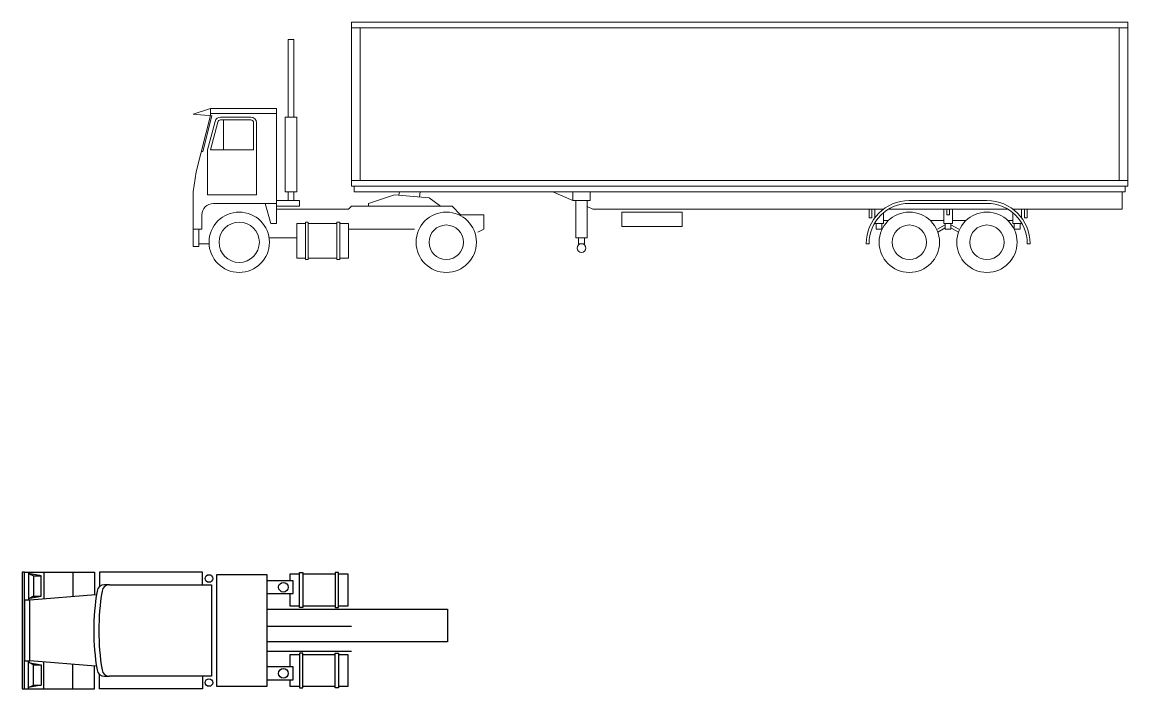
# Model space of a CAD drawing. Header units: metres. Extents: x 587 to 1372, y 780 to 1385.
# Drawn here: x 1307.51 to 1330.52, y 955.63 to 969.5 of the extents above; entities that cross this region are included whole.
import ezdxf

# ---------------------------------------------------------------- set-up
doc = ezdxf.new("R2010")
doc.units = ezdxf.units.M
doc.layers.add('SP_VEHICLES', color=7, linetype='Continuous', lineweight=15)

# ---------------------------------------------------------------- blocks, each defined once
blk = doc.blocks.new('*U171')
at = {"linetype": 'Continuous'}
for p, q in [((97.295, 86.087, 3.021), (97.295, 83.66, 3.021)), ((97.348, 86.087, 3.021), (97.295, 86.087, 3.021)), ((97.348, 83.66, 3.021), (97.348, 86.087, 3.021)), ((97.348, 86.087, 3.021), (98.799, 86.087, 3.021)), ((97.427, 86.087, 3.021), (97.427, 85.506, 3.021)), ((97.691, 86.007, 3.021), (97.427, 86.06, 3.021)), ((97.427, 86.06, 3.021), (97.533, 86.007, 3.021)), ((97.744, 86.087, 3.021), (97.744, 85.533, 3.021)), ((98.35, 86.087, 3.021), (98.35, 85.586, 3.021)), ((98.799, 86.087, 3.021), (98.799, 85.612, 3.021)), ((101.05, 86.087, 3.021), (98.904, 86.087, 3.021)), ((98.904, 86.087, 3.021), (98.904, 85.796, 3.021)), ((101.05, 85.823, 3.021), (101.05, 86.087, 3.021)), ((103.068, 86.044, 3.021), (102.866, 86.044, 3.021)), ((102.866, 86.044, 3.021), (102.866, 85.909, 3.021)), ((103.068, 85.352, 3.021), (103.068, 86.077, 3.021)), ((103.068, 86.077, 3.021), (103.136, 86.077, 3.021)), ((103.136, 86.077, 3.021), (103.136, 85.352, 3.021)), ((103.809, 86.044, 3.021), (103.136, 86.044, 3.021)), ((103.809, 86.077, 3.021), (103.809, 85.352, 3.021)), ((103.876, 86.077, 3.021), (103.809, 86.077, 3.021)), ((103.876, 85.352, 3.021), (103.876, 86.077, 3.021)), ((104.078, 86.044, 3.021), (103.876, 86.044, 3.021)), ((104.078, 85.386, 3.021), (104.078, 86.044, 3.021)), ((97.533, 86.007, 3.021), (97.533, 85.586, 3.021)), ((97.533, 86.007, 3.021), (97.691, 86.007, 3.021)), ((97.691, 85.586, 3.021), (97.691, 86.007, 3.021)), ((99.115, 85.823, 3.021), (99.01, 85.823, 3.021)), ((99.115, 85.823, 3.021), (101.235, 85.823, 3.021)), ((101.235, 85.823, 3.021), (101.235, 83.924, 3.021)), ((101.34, 86.034, 3.021), (101.34, 83.713, 3.021)), ((102.395, 86.034, 3.021), (101.34, 86.034, 3.021)), ((102.395, 83.713, 3.021), (102.395, 86.034, 3.021)), ((102.934, 85.909, 3.021), (102.395, 85.909, 3.021)), ((102.934, 85.64, 3.021), (102.934, 85.909, 3.021)), ((97.533, 85.586, 3.021), (97.427, 85.533, 3.021)), ((98.825, 85.612, 3.021), (97.453, 85.506, 3.021)), ((97.453, 85.546, 3.021), (97.691, 85.586, 3.021)), ((97.533, 85.586, 3.021), (97.691, 85.586, 3.021)), ((102.395, 85.64, 3.021), (102.934, 85.64, 3.021)), ((102.866, 85.64, 3.021), (102.866, 85.386, 3.021)), ((97.348, 85.506, 3.021), (97.348, 84.24, 3.021)), ((97.453, 85.506, 3.021), (97.348, 85.506, 3.021)), ((97.453, 84.24, 3.021), (97.453, 85.506, 3.021)), ((102.866, 85.386, 3.021), (103.068, 85.386, 3.021)), ((103.136, 85.352, 3.021), (103.068, 85.352, 3.021)), ((103.136, 85.386, 3.021), (103.809, 85.386, 3.021)), ((103.809, 85.352, 3.021), (103.876, 85.352, 3.021)), ((103.876, 85.386, 3.021), (104.078, 85.386, 3.021)), ((102.395, 85.319, 3.021), (104.145, 85.319, 3.021)), ((102.395, 84.967, 3.021), (104.145, 84.967, 3.021)), ((104.145, 84.64, 3.021), (102.395, 84.64, 3.021)), ((104.145, 84.438, 3.021), (102.395, 84.438, 3.021)), ((97.348, 84.24, 3.021), (97.453, 84.24, 3.021)), ((97.427, 83.66, 3.021), (97.427, 84.24, 3.021)), ((97.533, 84.161, 3.021), (97.427, 84.214, 3.021)), ((98.825, 84.135, 3.021), (97.453, 84.24, 3.021)), ((97.453, 84.201, 3.021), (97.691, 84.161, 3.021)), ((97.744, 83.66, 3.021), (97.744, 84.214, 3.021)), ((103.068, 84.371, 3.021), (102.866, 84.371, 3.021)), ((102.866, 84.371, 3.021), (102.866, 84.117, 3.021)), ((103.068, 84.404, 3.021), (103.068, 83.679, 3.021)), ((103.136, 84.404, 3.021), (103.068, 84.404, 3.021)), ((103.136, 83.679, 3.021), (103.136, 84.404, 3.021)), ((103.809, 84.371, 3.021), (103.136, 84.371, 3.021)), ((103.809, 83.679, 3.021), (103.809, 84.404, 3.021)), ((103.809, 84.404, 3.021), (103.876, 84.404, 3.021)), ((103.876, 84.404, 3.021), (103.876, 83.679, 3.021)), ((104.078, 84.371, 3.021), (103.876, 84.371, 3.021)), ((104.078, 83.713, 3.021), (104.078, 84.371, 3.021)), ((97.533, 83.739, 3.021), (97.533, 84.161, 3.021)), ((97.533, 84.161, 3.021), (97.691, 84.161, 3.021)), ((97.691, 84.161, 3.021), (97.691, 83.739, 3.021)), ((98.35, 83.66, 3.021), (98.35, 84.161, 3.021)), ((98.799, 83.66, 3.021), (98.799, 84.135, 3.021)), ((102.934, 84.117, 3.021), (102.395, 84.117, 3.021)), ((102.934, 83.848, 3.021), (102.934, 84.117, 3.021)), ((97.427, 83.687, 3.021), (97.533, 83.739, 3.021)), ((97.691, 83.739, 3.021), (97.427, 83.687, 3.021)), ((97.533, 83.739, 3.021), (97.691, 83.739, 3.021)), ((98.904, 83.66, 3.021), (98.904, 83.95, 3.021)), ((99.01, 83.924, 3.021), (99.115, 83.924, 3.021)), ((101.235, 83.924, 3.021), (99.115, 83.924, 3.021)), ((101.05, 83.924, 3.021), (101.05, 83.66, 3.021)), ((102.395, 83.848, 3.021), (102.934, 83.848, 3.021)), ((102.866, 83.848, 3.021), (102.866, 83.713, 3.021)), ((97.295, 83.66, 3.021), (97.348, 83.66, 3.021)), ((97.348, 83.66, 3.021), (98.799, 83.66, 3.021)), ((101.05, 83.66, 3.021), (98.904, 83.66, 3.021)), ((101.34, 83.713, 3.021), (102.395, 83.713, 3.021)), ((102.866, 83.713, 3.021), (103.068, 83.713, 3.021)), ((103.068, 83.679, 3.021), (103.136, 83.679, 3.021)), ((103.136, 83.713, 3.021), (103.809, 83.713, 3.021)), ((103.876, 83.679, 3.021), (103.809, 83.679, 3.021)), ((103.876, 83.713, 3.021), (104.078, 83.713, 3.021))]:
    blk.add_line(p, q, dxfattribs=at)
at = {"elevation": 3.021}
blk.add_lwpolyline([(104.145, 85.319), (106.145, 85.319), (106.145, 84.64), (104.078, 84.64)], dxfattribs=at)
at = {"linetype": 'Continuous'}
for centre, radius in [((101.182, 85.955, 3.021), 0.0791), ((102.732, 85.774, 3.021), 0.101), ((102.732, 83.982, 3.021), 0.101), ((101.182, 83.792, 3.021), 0.0791)]:
    blk.add_circle(centre, radius, dxfattribs=at)
for centre, radius, start, end in [((99.01, 85.665, 3.021), 0.158, 90, 170.5377), ((99.115, 85.665, 3.021), 0.158, 90, 170.5377), ((103.757, 84.873, 3.021), 4.971, 170.5377, 189.4623), ((103.862, 84.873, 3.021), 4.971, 170.5377, 189.4623), ((99.01, 84.082, 3.021), 0.158, 189.4629, 270), ((99.115, 84.082, 3.021), 0.158, 189.4629, 270)]:
    blk.add_arc(centre, radius, start, end, dxfattribs=at)

msp = doc.modelspace()

# ---------------------------------------------------------------- linework, layer by layer
at = {"layer": 'SP_VEHICLES', "linetype": 'Continuous'}
for p, q in [((1314.362, 969.495, 3.021), (1314.362, 966.085, 3.021)), ((1330.516, 969.495, 3.021), (1314.362, 969.495, 3.021)), ((1330.516, 966.085, 3.021), (1330.516, 969.495, 3.021)), ((1330.516, 969.375, 3.021), (1314.362, 969.375, 3.021)), ((1314.541, 969.375, 3.021), (1314.541, 966.204, 3.021)), ((1330.336, 966.204, 3.021), (1330.336, 969.375, 3.021)), ((1313.045, 969.136, 3.021), (1313.045, 967.521, 3.021)), ((1313.165, 969.136, 3.021), (1313.045, 969.136, 3.021)), ((1313.165, 967.521, 3.021), (1313.165, 969.136, 3.021)), ((1311.43, 967.7, 3.021), (1311.071, 967.58, 3.021)), ((1311.071, 967.58, 3.021), (1311.459, 967.548, 3.021)), ((1311.43, 967.551, 3.021), (1311.43, 967.7, 3.021)), ((1312.806, 967.7, 3.021), (1311.43, 967.7, 3.021)), ((1311.43, 967.595, 3.021), (1312.806, 967.595, 3.021)), ((1312.806, 965.726, 3.021), (1312.806, 967.7, 3.021)), ((1311.43, 967.551, 3.021), (1311.131, 966.384, 3.021)), ((1311.459, 967.548, 3.021), (1311.268, 966.803, 3.021)), ((1311.526, 967.431, 3.021), (1311.37, 966.839, 3.021)), ((1311.582, 967.416, 3.021), (1311.43, 966.839, 3.021)), ((1312.267, 967.461, 3.021), (1311.64, 967.461, 3.021)), ((1311.642, 967.521, 3.021), (1312.267, 967.521, 3.021)), ((1311.699, 967.461, 3.021), (1311.699, 966.833, 3.021)), ((1312.327, 966.839, 3.021), (1312.327, 967.401, 3.021)), ((1312.387, 967.401, 3.021), (1312.387, 965.905, 3.021)), ((1312.985, 967.521, 3.021), (1312.985, 965.965, 3.021)), ((1313.225, 967.521, 3.021), (1312.985, 967.521, 3.021)), ((1313.045, 967.521, 3.021), (1313.165, 967.521, 3.021)), ((1313.225, 965.965, 3.021), (1313.225, 967.521, 3.021)), ((1311.238, 966.803, 3.021), (1311.268, 966.803, 3.021)), ((1311.37, 965.905, 3.021), (1311.37, 966.839, 3.021)), ((1311.43, 966.839, 3.021), (1312.327, 966.839, 3.021)), ((1311.131, 966.384, 3.021), (1311.071, 965.965, 3.021)), ((1314.362, 966.204, 3.021), (1330.516, 966.204, 3.021)), ((1311.071, 965.965, 3.021), (1311.071, 965.187, 3.021)), ((1312.985, 965.965, 3.021), (1313.225, 965.965, 3.021)), ((1313.045, 965.965, 3.021), (1313.045, 965.785, 3.021)), ((1313.165, 965.965, 3.021), (1313.045, 965.965, 3.021)), ((1313.165, 965.785, 3.021), (1313.165, 965.965, 3.021)), ((1314.362, 966.085, 3.021), (1330.516, 966.085, 3.021)), ((1314.421, 966.085, 3.021), (1314.421, 965.965, 3.021)), ((1314.421, 965.965, 3.021), (1330.456, 965.965, 3.021)), ((1315.352, 965.897, 3.021), (1315.362, 965.965, 3.021)), ((1315.791, 965.965, 3.021), (1315.779, 965.86, 3.021)), ((1318.55, 965.965, 3.021), (1318.969, 965.785, 3.021)), ((1318.969, 965.965, 3.021), (1318.969, 965.785, 3.021)), ((1319.327, 965.965, 3.021), (1318.969, 965.965, 3.021)), ((1319.327, 965.785, 3.021), (1319.327, 965.965, 3.021)), ((1330.396, 965.606, 3.021), (1330.396, 965.965, 3.021)), ((1330.456, 965.965, 3.021), (1330.456, 966.085, 3.021)), ((1312.387, 965.905, 3.021), (1311.37, 965.905, 3.021)), ((1312.806, 965.785, 3.021), (1312.806, 965.666, 3.021)), ((1313.285, 965.785, 3.021), (1312.806, 965.785, 3.021)), ((1313.045, 965.785, 3.021), (1313.165, 965.785, 3.021)), ((1313.285, 965.666, 3.021), (1313.285, 965.785, 3.021)), ((1314.72, 965.726, 3.021), (1315.259, 965.905, 3.021)), ((1315.259, 965.905, 3.021), (1315.977, 965.845, 3.021)), ((1315.977, 965.845, 3.021), (1316.216, 965.666, 3.021)), ((1318.969, 965.785, 3.021), (1319.327, 965.785, 3.021)), ((1319.028, 965.785, 3.021), (1319.028, 965.008, 3.021)), ((1319.268, 965.785, 3.021), (1319.028, 965.785, 3.021)), ((1319.268, 965.008, 3.021), (1319.268, 965.785, 3.021)), ((1325.969, 965.785, 3.021), (1327.584, 965.785, 3.021)), ((1311.49, 965.726, 3.021), (1312.806, 965.726, 3.021)), ((1312.686, 965.307, 3.021), (1312.567, 965.726, 3.021)), ((1312.806, 965.726, 3.021), (1312.806, 965.307, 3.021)), ((1312.806, 965.666, 3.021), (1313.285, 965.666, 3.021)), ((1312.806, 965.606, 3.021), (1314.302, 965.606, 3.021)), ((1314.302, 965.606, 3.021), (1314.362, 965.666, 3.021)), ((1314.362, 965.666, 3.021), (1316.456, 965.666, 3.021)), ((1314.72, 965.666, 3.021), (1314.72, 965.726, 3.021)), ((1316.456, 965.666, 3.021), (1316.635, 965.486, 3.021)), ((1319.265, 965.659, 3.021), (1319.387, 965.606, 3.021)), ((1319.387, 965.606, 3.021), (1325.43, 965.606, 3.021)), ((1319.986, 965.546, 3.021), (1319.986, 965.247, 3.021)), ((1321.242, 965.546, 3.021), (1319.986, 965.546, 3.021)), ((1321.242, 965.247, 3.021), (1321.242, 965.546, 3.021)), ((1325.131, 965.606, 3.021), (1325.131, 965.427, 3.021)), ((1325.191, 965.606, 3.021), (1325.131, 965.606, 3.021)), ((1325.191, 965.427, 3.021), (1325.191, 965.606, 3.021)), ((1325.251, 965.606, 3.021), (1325.251, 965.427, 3.021)), ((1325.43, 965.606, 3.021), (1325.251, 965.606, 3.021)), ((1325.43, 965.307, 3.021), (1325.43, 965.53, 3.021)), ((1325.537, 965.606, 3.021), (1328.016, 965.606, 3.021)), ((1325.969, 965.726, 3.021), (1327.584, 965.726, 3.021)), ((1326.687, 965.606, 3.021), (1326.687, 965.307, 3.021)), ((1326.866, 965.606, 3.021), (1326.687, 965.606, 3.021)), ((1326.747, 965.606, 3.021), (1326.747, 965.486, 3.021)), ((1326.806, 965.606, 3.021), (1326.747, 965.606, 3.021)), ((1326.806, 965.486, 3.021), (1326.806, 965.606, 3.021)), ((1326.866, 965.307, 3.021), (1326.866, 965.606, 3.021)), ((1328.302, 965.606, 3.021), (1328.123, 965.606, 3.021)), ((1328.123, 965.606, 3.021), (1330.396, 965.606, 3.021)), ((1328.123, 965.53, 3.021), (1328.123, 965.307, 3.021)), ((1328.302, 965.427, 3.021), (1328.302, 965.606, 3.021)), ((1328.362, 965.606, 3.021), (1328.362, 965.427, 3.021)), ((1328.422, 965.606, 3.021), (1328.362, 965.606, 3.021)), ((1328.422, 965.427, 3.021), (1328.422, 965.606, 3.021)), ((1311.25, 965.187, 3.021), (1311.25, 965.486, 3.021)), ((1312.806, 965.307, 3.021), (1312.686, 965.307, 3.021)), ((1313.225, 965.307, 3.021), (1313.225, 964.589, 3.021)), ((1313.404, 965.307, 3.021), (1313.225, 965.307, 3.021)), ((1313.404, 965.337, 3.021), (1313.404, 964.559, 3.021)), ((1313.464, 965.337, 3.021), (1313.404, 965.337, 3.021)), ((1313.464, 964.559, 3.021), (1313.464, 965.337, 3.021)), ((1314.062, 965.307, 3.021), (1313.464, 965.307, 3.021)), ((1314.062, 965.337, 3.021), (1314.122, 965.337, 3.021)), ((1314.062, 964.559, 3.021), (1314.062, 965.337, 3.021)), ((1314.122, 965.337, 3.021), (1314.122, 964.559, 3.021)), ((1314.302, 965.307, 3.021), (1314.122, 965.307, 3.021)), ((1314.302, 964.589, 3.021), (1314.302, 965.307, 3.021)), ((1316.635, 965.486, 3.021), (1317.114, 965.486, 3.021)), ((1317.114, 965.486, 3.021), (1317.114, 965.187, 3.021)), ((1325.131, 965.427, 3.021), (1325.191, 965.427, 3.021)), ((1325.251, 965.307, 3.021), (1325.43, 965.307, 3.021)), ((1325.281, 965.307, 3.021), (1325.281, 965.187, 3.021)), ((1325.4, 965.307, 3.021), (1325.281, 965.307, 3.021)), ((1325.4, 965.187, 3.021), (1325.4, 965.307, 3.021)), ((1325.529, 965.367, 3.021), (1325.43, 965.367, 3.021)), ((1326.687, 965.367, 3.021), (1326.408, 965.367, 3.021)), ((1326.717, 965.277, 3.021), (1326.552, 965.187, 3.021)), ((1326.687, 965.307, 3.021), (1326.866, 965.307, 3.021)), ((1326.717, 965.307, 3.021), (1326.717, 965.187, 3.021)), ((1326.836, 965.307, 3.021), (1326.717, 965.307, 3.021)), ((1326.747, 965.486, 3.021), (1326.806, 965.486, 3.021)), ((1326.836, 965.187, 3.021), (1326.836, 965.307, 3.021)), ((1326.836, 965.277, 3.021), (1327.001, 965.187, 3.021)), ((1326.866, 965.367, 3.021), (1327.145, 965.367, 3.021)), ((1328.024, 965.367, 3.021), (1328.123, 965.367, 3.021)), ((1328.123, 965.307, 3.021), (1328.302, 965.307, 3.021)), ((1328.153, 965.307, 3.021), (1328.153, 965.187, 3.021)), ((1328.272, 965.307, 3.021), (1328.153, 965.307, 3.021)), ((1328.272, 965.187, 3.021), (1328.272, 965.307, 3.021)), ((1328.362, 965.427, 3.021), (1328.422, 965.427, 3.021)), ((1311.071, 965.187, 3.021), (1311.071, 964.828, 3.021)), ((1311.19, 965.187, 3.021), (1311.071, 965.187, 3.021)), ((1311.071, 965.187, 3.021), (1311.25, 965.187, 3.021)), ((1311.19, 964.828, 3.021), (1311.19, 965.187, 3.021)), ((1314.302, 965.187, 3.021), (1315.678, 965.187, 3.021)), ((1317.114, 965.187, 3.021), (1316.994, 965.127, 3.021)), ((1319.986, 965.247, 3.021), (1321.242, 965.247, 3.021)), ((1325.281, 965.187, 3.021), (1325.4, 965.187, 3.021)), ((1326.717, 965.217, 3.021), (1326.56, 965.131, 3.021)), ((1326.717, 965.187, 3.021), (1326.836, 965.187, 3.021)), ((1326.836, 965.217, 3.021), (1326.993, 965.131, 3.021)), ((1328.153, 965.187, 3.021), (1328.272, 965.187, 3.021)), ((1311.071, 964.828, 3.021), (1311.19, 964.828, 3.021)), ((1311.19, 964.888, 3.021), (1311.401, 964.888, 3.021)), ((1313.225, 965.008, 3.021), (1312.65, 965.008, 3.021)), ((1319.028, 965.008, 3.021), (1319.268, 965.008, 3.021)), ((1319.088, 965.008, 3.021), (1319.088, 964.888, 3.021)), ((1319.208, 965.008, 3.021), (1319.088, 965.008, 3.021)), ((1319.088, 964.888, 3.021), (1319.208, 964.888, 3.021)), ((1319.208, 964.888, 3.021), (1319.208, 965.008, 3.021)), ((1325.131, 964.888, 3.021), (1325.071, 964.888, 3.021)), ((1328.422, 964.888, 3.021), (1328.482, 964.888, 3.021)), ((1313.225, 964.589, 3.021), (1313.404, 964.589, 3.021)), ((1313.464, 964.589, 3.021), (1314.062, 964.589, 3.021)), ((1314.122, 964.589, 3.021), (1314.302, 964.589, 3.021)), ((1313.404, 964.559, 3.021), (1313.464, 964.559, 3.021)), ((1314.122, 964.559, 3.021), (1314.062, 964.559, 3.021))]:
    msp.add_line(p, q, dxfattribs=at)
for centre, radius in [((1312.028, 964.918, 3.021), 0.628), ((1316.336, 964.918, 3.021), 0.628), ((1325.969, 964.918, 3.021), 0.628), ((1327.584, 964.918, 3.021), 0.628), ((1312.028, 964.918, 3.021), 0.419), ((1316.336, 964.918, 3.021), 0.359), ((1325.969, 964.918, 3.021), 0.359), ((1327.584, 964.918, 3.021), 0.359), ((1319.148, 964.798, 3.021), 0.0897)]:
    msp.add_circle(centre, radius, dxfattribs=at)
for centre, radius, start, end in [((1311.642, 967.401, 3.021), 0.12, 90, 165.2568), ((1311.64, 967.401, 3.021), 0.0598, 90, 165.2568), ((1312.267, 967.401, 3.021), 0.12, 0, 90), ((1312.267, 967.401, 3.021), 0.0598, 0, 90), ((1325.969, 964.888, 3.021), 0.897, 90, 180), ((1327.584, 964.888, 3.021), 0.897, 0, 90), ((1311.49, 965.486, 3.021), 0.239, 90, 180), ((1325.969, 964.888, 3.021), 0.838, 90, 180), ((1327.584, 964.888, 3.021), 0.838, 0, 90)]:
    msp.add_arc(centre, radius, start, end, dxfattribs=at)

# ---------------------------------------------------------------- block references
msp.add_blockref('*U171', (1210.216, 871.972))

doc.saveas('drawing.dxf')
